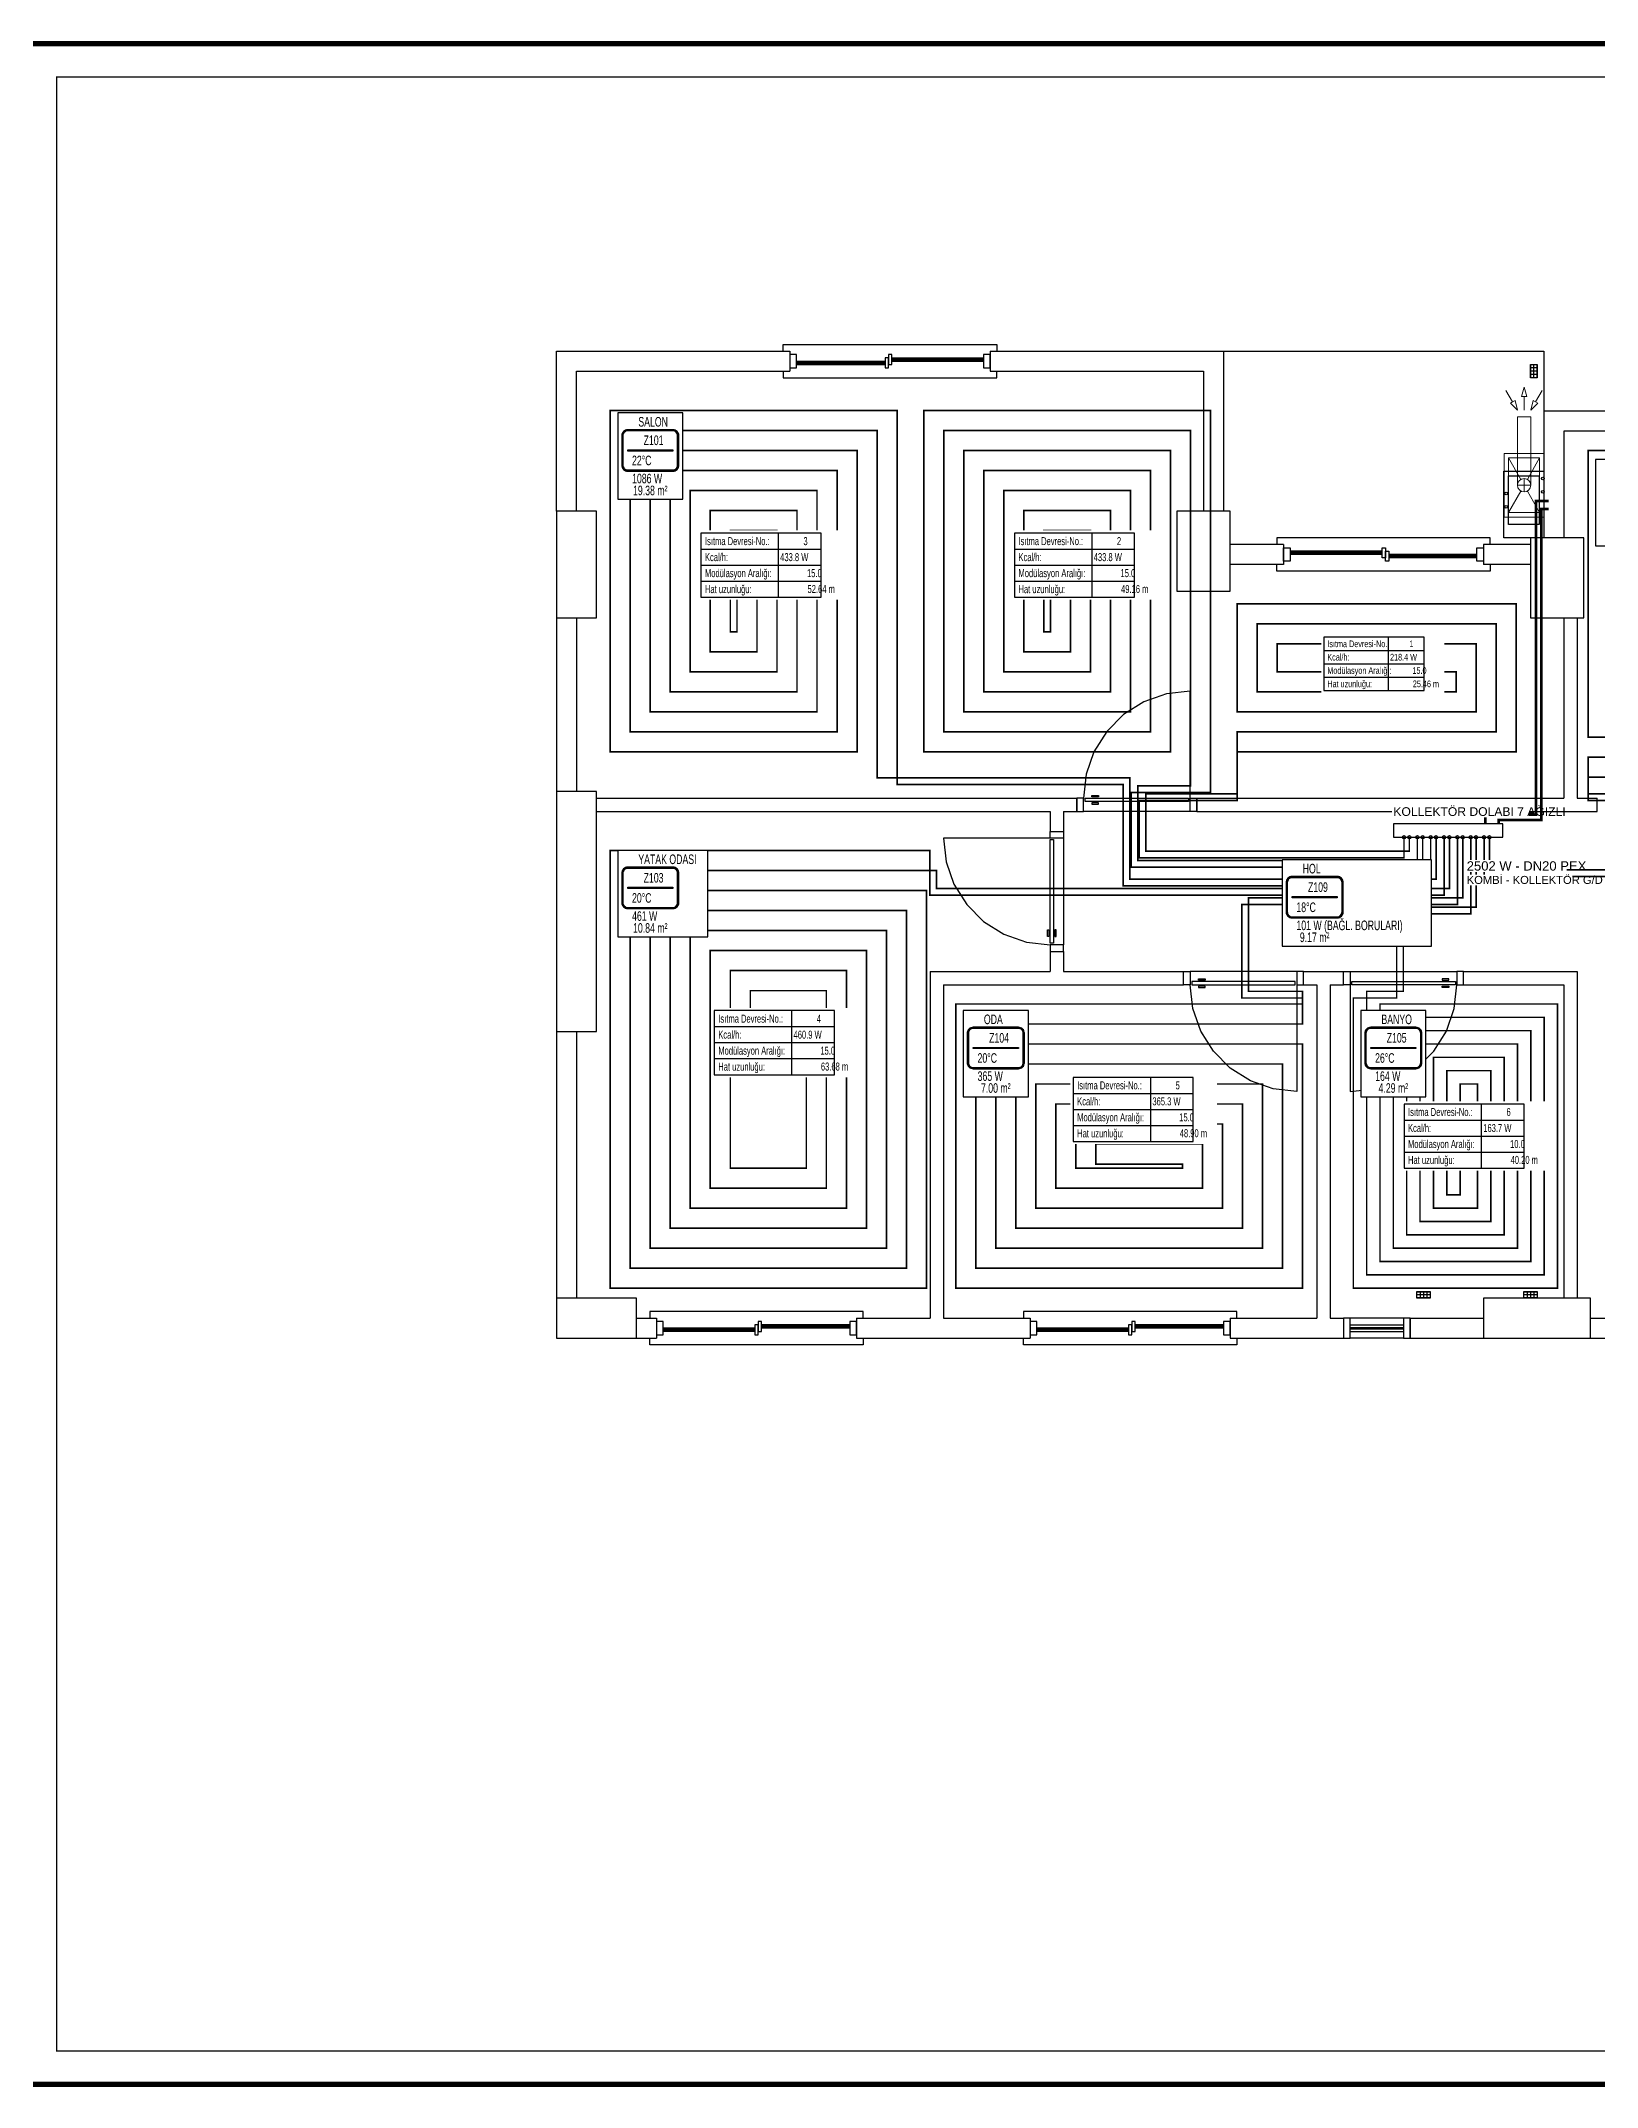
# Model space of a CAD drawing. Header units: centimetres. Extents: x -3952 to 22702, y 13298 to 16732.
# Drawn here: x 6813 to 7980, y 13328 to 14862 of the extents above; entities that cross this region are included whole.
import ezdxf
from ezdxf.enums import TextEntityAlignment as Align

# ---------------------------------------------------------------- set-up
doc = ezdxf.new("R2010")
doc.units = ezdxf.units.CM
doc.linetypes.add('ISITMA DONUS HATTI', pattern=[26, 20, -6])
for name, color, linetype in [('MD-YUK-BIRIMI', 7, 'Continuous'), ('MIMARI', 8, 'Continuous'), ('MIMARI-KOLON', 8, 'Continuous'), ('MTY-ISIKAYBIMAHAL', 2, 'Continuous'), ('MTY-ISITMA-DONUS-BORU', 30, 'ISITMA DONUS HATTI'), ('MTY-ISITMA-GIDIS-BORU', 10, 'Continuous'), ('MTY-KOLLETOR', 7, 'Continuous'), ('MTY-PAFTA', 7, 'Continuous'), ('MTY-PEX-BORU', 1, 'Continuous'), ('MTY-RADYATÖR', 7, 'Continuous'), ('MTY-TEFRIS', 15, 'Continuous'), ('STM-ISITMA-CAP', 41, 'Continuous')]:
    doc.layers.add(name, color=color, linetype=linetype)
doc.layers.add('ROTAS-PAFTA-SINIRI', color=8, linetype='Continuous', plot=False)
doc.styles.add('MTYCAPLT', font='arial.ttf', dxfattribs={"width": 0.65, "height": 1})
doc.styles.add('ROTAS', font='arial.ttf')

# ---------------------------------------------------------------- blocks, each defined once
blk = doc.blocks.new('ROTAS_PAFTA')
blk.add_lwpolyline([(0, 0), (1, 0), (1, 1), (0, 1)], close=True)
blk = doc.blocks.new('MTY-RADYATOR MAHAL')
at = {"layer": 'MTY-ISIKAYBIMAHAL', "color": 2}
for points in [[(-35.7, 18.4), (-35.7, -18.4, 0.414214), (-28.2, -25.9), (28.2, -25.9, 0.414214), (35.7, -18.4), (35.7, 18.4, 0.414214), (28.2, 25.9), (-28.2, 25.9, 0.414214)], [(-34.2, 18.4), (-34.2, -18.4, 0.414214), (-28.2, -24.4), (28.2, -24.4, 0.414214), (34.2, -18.4), (34.2, 18.4, 0.414214), (28.2, 24.4), (-28.2, 24.4, 0.414214)]]:
    blk.add_lwpolyline(points, format="xyb", close=True, dxfattribs=at)
at = {"layer": 'MTY-ISIKAYBIMAHAL', "color": 4}
for points in [[(-35.2, 18.4), (-35.2, -18.4, 0.414214), (-28.2, -25.4), (28.2, -25.4, 0.414214), (35.2, -18.4), (35.2, 18.4, 0.414214), (28.2, 25.4), (-28.2, 25.4, 0.414214)], [(-34.7, 18.4), (-34.7, -18.4, 0.414214), (-28.2, -24.9), (28.2, -24.9, 0.414214), (34.7, -18.4), (34.7, 18.4, 0.414214), (28.2, 24.9), (-28.2, 24.9, 0.414214)]]:
    blk.add_lwpolyline(points, format="xyb", close=True, dxfattribs=at)
at = {"layer": 'MTY-ISIKAYBIMAHAL', "color": 2}
blk.add_lwpolyline([(-28.2, 0.8), (28.2, 0.8), (28.2, -0.8), (-28.2, -0.8)], close=True, dxfattribs=at)
at = {"layer": 'MTY-ISIKAYBIMAHAL', "color": 1, "style": 'MTYCAPLT', "width": 0.65}
for tag, p in [('MAHAL_001', (-14.9, 29.8)), ('NO_001', (-8.3, 6.7))]:
    blk.add_attdef(tag, p, '', height=12, rotation=360, dxfattribs=at)
at = {"layer": 'MTY-ISIKAYBIMAHAL', "color": 4, "style": 'MTYCAPLT', "width": 0.65}
for tag, p in [('DERECE_001', (-22.8, -18.5)), ('ISIKAYBI_001', (-22.7, -41.1))]:
    blk.add_attdef(tag, p, '', height=12, rotation=360, dxfattribs=at)
blk.add_attdef('ALAN', text='', height=12, rotation=360, dxfattribs=at).set_placement((0, -50), align=Align.MIDDLE_CENTER)
blk = doc.blocks.new('MTY-ETIKET')
at = {"layer": 'MTY-RADYATÖR'}
for p, q in [((2.69, 0), (2.69, 8)), ((-7, 6), (8, 6)), ((-7, 4), (8, 4)), ((-7, 2), (8, 2))]:
    blk.add_line(p, q, dxfattribs=at)
blk.add_lwpolyline([(8, 0), (8, 8), (-7, 8), (-7, 0)], close=True, dxfattribs=at)
at = {"layer": 'MTY-RADYATÖR', "style": 'MTYCAPLT', "width": 0.65}
for s, p in [('Kcal/h:', (-6.5, 5)), ('Isıtma Devresi-No.:', (-6.5, 7)), ('Modülasyon Aralığı:', (-6.5, 3)), ('Hat uzunluğu:', (-6.5, 1))]:
    blk.add_text(s, height=1, rotation=360, dxfattribs=at).set_placement(p, align=Align.MIDDLE_LEFT)
at = {"layer": 'MTY-RADYATÖR', "color": 2, "style": 'MTYCAPLT', "width": 0.65}
for tag, p in [('BORU_001', (-7.07, 4.59)), ('YER_001', (2.9, 4.5))]:
    blk.add_attdef(tag, p, '', height=1, dxfattribs=at)
at = {"layer": 'MTY-RADYATÖR', "style": 'MTYCAPLT', "width": 0.65}
for tag, p in [('NO1_001', (5.8, 6.5)), ('AR_001', (6.25, 2.5)), ('UZ_001', (6.31, 0.51))]:
    blk.add_attdef(tag, p, '', height=1, rotation=360, dxfattribs=at)
blk = doc.blocks.new('KOMBI1')
at = {"layer": 'MTY-TEFRIS', "color": 1, "lineweight": 20, "ltscale": 40}
for p, q in [((19.5, 17.5), (3.4, 26.6)), ((23.9, 20), (23.9, 10)), ((44.4, 26.6), (28.2, 17.5)), ((19.5, 12.5), (3.4, 3.4)), ((18.9, 15), (28.9, 15)), ((44.4, 3.4), (28.2, 12.5))]:
    blk.add_line(p, q, dxfattribs=at)
at = {"layer": 'MTY-TEFRIS', "color": 7, "lineweight": 20, "ltscale": 40}
for p, q in [((23.9, 20), (75.3, 20)), ((75.3, 20), (75.3, 10)), ((85.4, 25.3), (80.3, 20)), ((87.4, 21.8), (80.3, 20)), ((86.4, 23.6), (85.4, 25.3)), ((95, 28.6), (86.4, 23.6)), ((86.4, 23.6), (87.4, 21.8)), ((90.3, 15), (90.3, 17)), ((90.3, 17), (97.3, 15)), ((23.9, 10), (75.3, 10)), ((80.3, 15), (90.3, 15)), ((87.4, 8.2), (80.3, 10)), ((85.4, 4.7), (80.3, 10)), ((86.4, 6.5), (85.4, 4.7)), ((86.4, 6.5), (87.4, 8.2)), ((95, 1.4), (86.4, 6.5)), ((90.3, 15), (90.3, 13)), ((90.3, 13), (97.3, 15))]:
    blk.add_line(p, q, dxfattribs=at)
blk.add_lwpolyline([(0, 0), (47.8, 0), (47.8, 30), (0, 30)], close=True, dxfattribs=at)
at = {"layer": 'MTY-TEFRIS', "color": 1, "lineweight": 20, "ltscale": 40}
blk.add_lwpolyline([(3.4, 3.4), (44.4, 3.4), (44.4, 26.6), (3.4, 26.6)], close=True, dxfattribs=at)
at = {"layer": 'MTY-TEFRIS', "color": 7, "lineweight": 20, "ltscale": 40}
blk.add_circle((23.9, 15), 5, dxfattribs=at)
at = {"layer": 'MTY-TEFRIS', "color": 3, "ltscale": 10}
blk.add_circle((18.9, 1), 1, dxfattribs=at)
at = {"layer": 'MTY-TEFRIS', "color": 1, "ltscale": 10}
blk.add_circle((28.9, 1), 1, dxfattribs=at)
at = {"layer": 'MD-YUK-BIRIMI', "color": 3, "style": 'MTYCAPLT', "width": 0.65}
for tag, p in [('SOCP_001', (17.6, -0.5)), ('SO_001', (18.2, 0.5))]:
    blk.add_attdef(tag, p, '', height=1, dxfattribs=at)
at = {"layer": 'MD-YUK-BIRIMI', "color": 1, "style": 'MTYCAPLT', "width": 0.65}
for tag, p in [('SCCP_001', (27.6, -0.5)), ('SC_001', (28.3, 0.5))]:
    blk.add_attdef(tag, p, '', height=1, dxfattribs=at)

msp = doc.modelspace()

# ---------------------------------------------------------------- linework, layer by layer
at = {"layer": 'MIMARI'}
for p, q in [((7199.7, 14509.4), (7199.7, 14629.4)), ((7199.7, 14629.4), (7374.7, 14629.4)), ((7374.7, 14629.4), (7374.7, 14614.4)), ((7379.7, 14621.9), (7446, 14621.9)), ((7379.7, 14620.9), (7446, 14620.9)), ((7379.7, 14620.4), (7446, 14620.4)), ((7379.7, 14619.4), (7446, 14619.4)), ((7451, 14624.4), (7519.7, 14624.4)), ((7451, 14623.4), (7519.7, 14623.4)), ((7451, 14622.9), (7519.7, 14622.9)), ((7451, 14621.9), (7519.7, 14621.9)), ((7524.7, 14629.4), (7699.7, 14629.4)), ((7524.7, 14629.4), (7524.7, 14614.4)), ((7699.7, 14629.4), (7699.7, 14509.4)), ((7932.2, 14609.4), (7932.2, 14619.4)), ((7934.5, 14619.4), (7934.5, 14609.4)), ((7214.7, 14614.4), (7374.7, 14614.4)), ((7214.7, 14509.4), (7214.7, 14614.4)), ((7524.7, 14614.4), (7684.7, 14614.4)), ((7684.7, 14614.4), (7684.7, 14509.4)), ((7934.5, 14616.9), (7930, 14616.9)), ((7934.5, 14614.4), (7930, 14614.4)), ((7934.5, 14611.9), (7930, 14611.9)), ((7939.7, 14584.4), (7939.7, 14489.4)), ((8054.7, 14584.4), (7939.7, 14584.4)), ((7954.7, 14569.4), (7954.7, 14489.4)), ((8054.7, 14569.4), (7954.7, 14569.4)), ((7744.7, 14484.4), (7704.7, 14484.4)), ((7744.7, 14484.4), (7744.7, 14469.4)), ((7929.7, 14484.4), (7894.7, 14484.4)), ((7894.7, 14484.4), (7894.7, 14469.4)), ((7744.7, 14469.4), (7704.7, 14469.4)), ((7818.5, 14479.4), (7749.7, 14479.4)), ((7818.5, 14478.4), (7749.7, 14478.4)), ((7818.5, 14477.9), (7749.7, 14477.9)), ((7818.5, 14476.9), (7749.7, 14476.9)), ((7889.7, 14476.9), (7823.5, 14476.9)), ((7889.7, 14475.9), (7823.5, 14475.9)), ((7889.7, 14475.4), (7823.5, 14475.4)), ((7889.7, 14474.4), (7823.5, 14474.4)), ((7929.7, 14469.4), (7894.7, 14469.4)), ((7199.7, 14429.4), (7199.7, 14299.4)), ((7214.7, 14429.4), (7214.7, 14299.4)), ((7954.7, 14429.4), (7954.7, 14294.4)), ((7964.7, 14429.4), (7964.7, 14294.4)), ((7674.7, 14294.4), (7674.7, 14374.4)), ((7229.7, 14294.4), (7589.7, 14294.4)), ((7229.7, 14284.4), (7569.7, 14284.4)), ((7569.7, 14284.4), (7569.7, 14269.4)), ((7579.7, 14284.4), (7579.7, 14269.4)), ((7579.7, 14284.4), (7589.7, 14284.4)), ((7589.7, 14284.4), (7589.7, 14294.4)), ((7674.7, 14284.4), (7594.7, 14284.4)), ((7679.7, 14284.4), (7679.7, 14294.4)), ((7679.7, 14294.4), (7954.7, 14294.4)), ((7679.7, 14284.4), (7979.7, 14284.4)), ((7964.7, 14294.4), (7979.7, 14294.4)), ((7979.7, 14284.4), (7979.7, 14294.4)), ((7569.7, 14269.4), (7579.7, 14269.4)), ((7569.7, 14264.4), (7489.7, 14264.4)), ((7579.7, 14264.4), (7579.7, 14184.4)), ((7569.7, 14179.4), (7579.7, 14179.4)), ((7569.7, 14179.4), (7569.7, 14164.4)), ((7579.7, 14179.4), (7579.7, 14164.4)), ((7479.7, 14164.4), (7569.7, 14164.4)), ((7479.7, 14164.4), (7479.7, 13904.4)), ((7579.7, 14164.4), (7669.7, 14164.4)), ((7669.7, 14154.4), (7669.7, 14164.4)), ((7754.7, 14164.4), (7674.7, 14164.4)), ((7759.7, 14154.4), (7759.7, 14164.4)), ((7759.7, 14164.4), (7789.7, 14164.4)), ((7789.7, 14154.4), (7789.7, 14164.4)), ((7794.7, 14164.4), (7874.7, 14164.4)), ((7879.7, 14154.4), (7879.7, 14164.4)), ((7879.7, 14164.4), (7964.7, 14164.4)), ((7964.7, 14164.4), (7964.7, 13919.4)), ((7489.7, 14154.4), (7669.7, 14154.4)), ((7489.7, 14154.4), (7489.7, 13904.4)), ((7754.7, 14154.4), (7754.7, 14074.4)), ((7759.7, 14154.4), (7769.7, 14154.4)), ((7769.7, 14154.4), (7769.7, 13904.4)), ((7779.7, 14154.4), (7779.7, 13904.4)), ((7779.7, 14154.4), (7789.7, 14154.4)), ((7794.7, 14154.4), (7794.7, 14074.4)), ((7879.7, 14154.4), (7954.7, 14154.4)), ((7954.7, 14154.4), (7954.7, 13919.4)), ((7199.7, 14119.4), (7199.7, 13919.4)), ((7214.7, 14119.4), (7214.7, 13919.4)), ((7844.7, 13924.2), (7854.7, 13924.2)), ((7854.7, 13921.9), (7844.7, 13921.9)), ((7847.2, 13924.2), (7847.2, 13919.7)), ((7849.7, 13924.2), (7849.7, 13919.7)), ((7852.2, 13924.2), (7852.2, 13919.7)), ((7924.7, 13924.2), (7934.7, 13924.2)), ((7934.7, 13921.9), (7924.7, 13921.9)), ((7927.2, 13924.2), (7927.2, 13919.7)), ((7929.7, 13924.2), (7929.7, 13919.7)), ((7932.2, 13924.2), (7932.2, 13919.7)), ((7259.7, 13904.4), (7274.7, 13904.4)), ((7274.7, 13904.4), (7274.7, 13889.4)), ((7419.7, 13899.4), (7353.5, 13899.4)), ((7419.7, 13898.4), (7353.5, 13898.4)), ((7424.7, 13904.4), (7424.7, 13889.4)), ((7424.7, 13904.4), (7479.7, 13904.4)), ((7489.7, 13904.4), (7554.7, 13904.4)), ((7554.7, 13904.4), (7554.7, 13889.4)), ((7699.7, 13899.4), (7633.5, 13899.4)), ((7699.7, 13898.4), (7633.5, 13898.4)), ((7704.7, 13904.4), (7704.7, 13889.4)), ((7704.7, 13904.4), (7769.7, 13904.4)), ((7779.7, 13904.4), (7789.7, 13904.4)), ((7789.7, 13904.4), (7789.7, 13889.4)), ((7834.7, 13904.4), (7794.7, 13904.4)), ((7794.7, 13899.4), (7834.7, 13899.4)), ((7839.7, 13904.4), (7839.7, 13889.4)), ((7839.7, 13904.4), (7894.7, 13904.4)), ((7974.7, 13904.4), (8084.7, 13904.4)), ((7259.7, 13889.4), (7274.7, 13889.4)), ((7348.5, 13896.9), (7279.7, 13896.9)), ((7348.5, 13895.9), (7279.7, 13895.9)), ((7348.5, 13895.4), (7279.7, 13895.4)), ((7348.5, 13894.4), (7279.7, 13894.4)), ((7419.7, 13897.9), (7353.5, 13897.9)), ((7419.7, 13896.9), (7353.5, 13896.9)), ((7424.7, 13889.4), (7554.7, 13889.4)), ((7628.5, 13896.9), (7559.7, 13896.9)), ((7628.5, 13895.9), (7559.7, 13895.9)), ((7628.5, 13895.4), (7559.7, 13895.4)), ((7628.5, 13894.4), (7559.7, 13894.4)), ((7699.7, 13897.9), (7633.5, 13897.9)), ((7699.7, 13896.9), (7633.5, 13896.9)), ((7704.7, 13889.4), (7789.7, 13889.4)), ((7794.7, 13897.4), (7834.7, 13897.4)), ((7794.7, 13896.4), (7834.7, 13896.4)), ((7794.7, 13894.4), (7834.7, 13894.4)), ((7834.7, 13889.4), (7794.7, 13889.4)), ((7839.7, 13889.4), (7894.7, 13889.4)), ((7974.7, 13889.4), (8269.7, 13889.4))]:
    msp.add_line(p, q, dxfattribs=at)
for points in [[(7369.7, 14629.4), (7369.7, 14634.4), (7529.7, 14634.4), (7529.7, 14629.4)], [(7374.7, 14626.9), (7374.7, 14616.9), (7379.7, 14616.9), (7379.7, 14626.9), (7374.7, 14626.9)], [(7446, 14624.4), (7446, 14616.9), (7448.5, 14616.9), (7448.5, 14624.4), (7446, 14624.4)], [(7448.5, 14626.9), (7448.5, 14619.4), (7451, 14619.4), (7451, 14626.9), (7448.5, 14626.9)], [(7519.7, 14626.9), (7519.7, 14616.9), (7524.7, 14616.9), (7524.7, 14626.9), (7519.7, 14626.9)], [(7699.7, 14629.4), (7939.7, 14629.4), (7939.7, 14584.4)], [(7934.7, 14609.4), (7929.7, 14609.4), (7929.7, 14619.4), (7934.7, 14619.4), (7934.7, 14609.4)], [(7930, 14609.4), (7930, 14619.4)], [(7369.7, 14614.4), (7369.7, 14609.4), (7529.7, 14609.4), (7529.7, 14614.4)], [(7909.7, 14539.4), (7939.7, 14539.4), (7939.7, 14489.4), (7909.7, 14489.4), (7909.7, 14539.4)], [(7913.2, 14535.9), (7936.2, 14535.9), (7936.2, 14499.4), (7913.2, 14499.4), (7913.2, 14535.9)], [(7899.7, 14484.4), (7899.7, 14489.4), (7739.7, 14489.4), (7739.7, 14484.4)], [(7749.7, 14481.9), (7749.7, 14471.9), (7744.7, 14471.9), (7744.7, 14481.9), (7749.7, 14481.9)], [(7821, 14481.9), (7821, 14474.4), (7818.5, 14474.4), (7818.5, 14481.9), (7821, 14481.9)], [(7894.7, 14481.9), (7894.7, 14471.9), (7889.7, 14471.9), (7889.7, 14481.9), (7894.7, 14481.9)], [(7899.7, 14469.4), (7899.7, 14464.4), (7739.7, 14464.4), (7739.7, 14469.4)], [(7823.5, 14479.4), (7823.5, 14471.9), (7821, 14471.9), (7821, 14479.4), (7823.5, 14479.4)], [(7674.7, 14374.4), (7656.9, 14372.4), (7640, 14366.5), (7624.8, 14357), (7612.2, 14344.3), (7602.6, 14329.1), (7596.7, 14312.2), (7594.7, 14294.4)], [(7199.7, 14299.4), (7199.7, 14119.4), (7229.7, 14119.4), (7229.7, 14299.4), (7199.7, 14299.4)], [(7589.7, 14294.4), (7589.7, 14284.4), (7594.7, 14284.4), (7594.7, 14294.4), (7589.7, 14294.4)], [(7673.5, 14291.9), (7596, 14291.9), (7596, 14294.4), (7673.5, 14294.4), (7673.5, 14291.9)], [(7606, 14296.4), (7606, 14295.4), (7601, 14295.4), (7601, 14296.4), (7606, 14296.4)], [(7606, 14289.9), (7606, 14290.9), (7601, 14290.9), (7601, 14289.9), (7606, 14289.9)], [(7679.7, 14294.4), (7679.7, 14284.4), (7674.7, 14284.4), (7674.7, 14294.4), (7679.7, 14294.4)], [(7569.7, 14269.4), (7579.7, 14269.4), (7579.7, 14264.4), (7569.7, 14264.4), (7569.7, 14269.4)], [(7489.7, 14264.4), (7491.7, 14246.6), (7497.6, 14229.7), (7507.2, 14214.6), (7519.8, 14201.9), (7535, 14192.4), (7551.9, 14186.4), (7569.7, 14184.4)], [(7572.2, 14263.2), (7572.2, 14185.7), (7569.7, 14185.7), (7569.7, 14263.2), (7572.2, 14263.2)], [(7567.7, 14195.7), (7568.7, 14195.7), (7568.7, 14190.7), (7567.7, 14190.7), (7567.7, 14195.7)], [(7574.2, 14195.7), (7573.2, 14195.7), (7573.2, 14190.7), (7574.2, 14190.7), (7574.2, 14195.7)], [(7569.7, 14179.4), (7579.7, 14179.4), (7579.7, 14184.4), (7569.7, 14184.4), (7569.7, 14179.4)], [(7669.7, 14154.4), (7669.7, 14164.4), (7674.7, 14164.4), (7674.7, 14154.4), (7669.7, 14154.4)], [(7686, 14158.9), (7686, 14157.9), (7681, 14157.9), (7681, 14158.9), (7686, 14158.9)], [(7759.7, 14154.4), (7759.7, 14164.4), (7754.7, 14164.4), (7754.7, 14154.4), (7759.7, 14154.4)], [(7789.7, 14154.4), (7789.7, 14164.4), (7794.7, 14164.4), (7794.7, 14154.4), (7789.7, 14154.4)], [(7863.5, 14158.9), (7863.5, 14157.9), (7868.5, 14157.9), (7868.5, 14158.9), (7863.5, 14158.9)], [(7879.7, 14154.4), (7879.7, 14164.4), (7874.7, 14164.4), (7874.7, 14154.4), (7879.7, 14154.4)], [(7754.7, 14074.4), (7736.9, 14076.4), (7720, 14082.4), (7704.8, 14091.9), (7692.2, 14104.6), (7682.6, 14119.7), (7676.7, 14136.6), (7674.7, 14154.4)], [(7753.5, 14156.9), (7676, 14156.9), (7676, 14154.4), (7753.5, 14154.4), (7753.5, 14156.9)], [(7686, 14152.4), (7686, 14153.4), (7681, 14153.4), (7681, 14152.4), (7686, 14152.4)], [(7794.7, 14074.4), (7812.5, 14076.4), (7829.4, 14082.4), (7844.6, 14091.9), (7857.3, 14104.6), (7866.8, 14119.7), (7872.7, 14136.6), (7874.7, 14154.4)], [(7796, 14156.9), (7873.5, 14156.9), (7873.5, 14154.4), (7796, 14154.4), (7796, 14156.9)], [(7863.5, 14152.4), (7863.5, 14153.4), (7868.5, 14153.4), (7868.5, 14152.4), (7863.5, 14152.4)], [(7854.7, 13924.4), (7854.7, 13919.4), (7844.7, 13919.4), (7844.7, 13924.4), (7854.7, 13924.4)], [(7854.7, 13919.7), (7844.7, 13919.7)], [(7934.7, 13924.4), (7934.7, 13919.4), (7924.7, 13919.4), (7924.7, 13924.4), (7934.7, 13924.4)], [(7934.7, 13919.7), (7924.7, 13919.7)], [(7429.7, 13904.4), (7429.7, 13909.4), (7269.7, 13909.4), (7269.7, 13904.4)], [(7279.7, 13891.9), (7279.7, 13901.9), (7274.7, 13901.9), (7274.7, 13891.9), (7279.7, 13891.9)], [(7351, 13891.9), (7351, 13899.4), (7348.5, 13899.4), (7348.5, 13891.9), (7351, 13891.9)], [(7353.5, 13894.4), (7353.5, 13901.9), (7351, 13901.9), (7351, 13894.4), (7353.5, 13894.4)], [(7424.7, 13891.9), (7424.7, 13901.9), (7419.7, 13901.9), (7419.7, 13891.9), (7424.7, 13891.9)], [(7709.7, 13904.4), (7709.7, 13909.4), (7549.7, 13909.4), (7549.7, 13904.4)], [(7559.7, 13891.9), (7559.7, 13901.9), (7554.7, 13901.9), (7554.7, 13891.9), (7559.7, 13891.9)], [(7631, 13891.9), (7631, 13899.4), (7628.5, 13899.4), (7628.5, 13891.9), (7631, 13891.9)], [(7633.5, 13894.4), (7633.5, 13901.9), (7631, 13901.9), (7631, 13894.4), (7633.5, 13894.4)], [(7704.7, 13891.9), (7704.7, 13901.9), (7699.7, 13901.9), (7699.7, 13891.9), (7704.7, 13891.9)], [(7789.7, 13904.4), (7789.7, 13889.4), (7794.7, 13889.4), (7794.7, 13904.4), (7789.7, 13904.4)], [(7834.7, 13904.4), (7834.7, 13889.4), (7839.7, 13889.4), (7839.7, 13904.4), (7834.7, 13904.4)], [(7429.7, 13889.4), (7429.7, 13884.4), (7269.7, 13884.4), (7269.7, 13889.4)], [(7709.7, 13889.4), (7709.7, 13884.4), (7549.7, 13884.4), (7549.7, 13889.4)]]:
    msp.add_lwpolyline(points, dxfattribs=at)
for centre in [(7911.5, 14522.7), (7911.5, 14512.7)]:
    msp.add_circle(centre, 1, dxfattribs=at)
at = {"layer": 'MIMARI-KOLON'}
for points in [[(7199.7, 14509.4), (7199.7, 14429.4), (7229.7, 14429.4), (7229.7, 14509.4), (7199.7, 14509.4)], [(7664.7, 14509.4), (7664.7, 14449.4), (7704.7, 14449.4), (7704.7, 14509.4), (7664.7, 14509.4)], [(7929.7, 14489.4), (7929.7, 14429.4), (7969.7, 14429.4), (7969.7, 14489.4), (7929.7, 14489.4)], [(7199.7, 13919.4), (7199.7, 13889.4), (7259.7, 13889.4), (7259.7, 13919.4), (7199.7, 13919.4)], [(7894.7, 13919.4), (7894.7, 13889.4), (7974.7, 13889.4), (7974.7, 13919.4), (7894.7, 13919.4)]]:
    msp.add_lwpolyline(points, dxfattribs=at)
at = {"layer": 'MTY-ISITMA-DONUS-BORU', "const_width": 2}
msp.add_lwpolyline([(7943.5, 14517), (7934, 14517), (7934, 14282), (7896, 14282), (7896, 14275)], dxfattribs=at)
at = {"layer": 'MTY-ISITMA-GIDIS-BORU', "const_width": 2}
msp.add_lwpolyline([(7943.5, 14511), (7938, 14511), (7938, 14278), (7906, 14278), (7906, 14275)], dxfattribs=at)
at = {"layer": 'MTY-KOLLETOR'}
msp.add_lwpolyline([(7827, 14265), (7909, 14265), (7909, 14275), (7827, 14275)], close=True, dxfattribs=at)
for centre in [(7835, 14265), (7839, 14265), (7845, 14265), (7849, 14265), (7855, 14265), (7859, 14265), (7865, 14265), (7869, 14265), (7875, 14265), (7879, 14265), (7885, 14265), (7889, 14265), (7895, 14265), (7899, 14265)]:
    msp.add_circle(centre, 1.2, dxfattribs=at)
at = {"layer": 'MTY-PAFTA'}
for points, const_width in [([(6800, 13330), (10200, 13330), (10200, 14860), (6800, 14860)], 4), ([(6825, 13355), (10175, 13355), (10175, 14835), (6825, 14835)], 1)]:
    msp.add_lwpolyline(points, close=True, dxfattribs=dict(at, const_width=const_width))
at = {"layer": 'MTY-PEX-BORU', "const_width": 1.2}
for points in [[(7855, 14265), (7855, 14228.5), (7624.5, 14228.5), (7624.5, 14304.5), (7455, 14304.5), (7455, 14329), (7455, 14585), (7240, 14585), (7240, 14329), (7425, 14329), (7425, 14555), (7270, 14555), (7270, 14359), (7395, 14359), (7395, 14525), (7300, 14525), (7300, 14389), (7365, 14389), (7365, 14495), (7330, 14495), (7330, 14419), (7335, 14419), (7335, 14480), (7350, 14480), (7350, 14404), (7315, 14404), (7315, 14510), (7380, 14510), (7380, 14374), (7285, 14374), (7285, 14540), (7410, 14540), (7410, 14344), (7255, 14344), (7255, 14570), (7440, 14570), (7440, 14329), (7440, 14309.5), (7629.5, 14309.5), (7629.5, 14233.5), (7859, 14233.5), (7859, 14265)], [(7845, 14265), (7845, 14242.5), (7630.5, 14242.5), (7630.5, 14298.5), (7690, 14298.5), (7690, 14329), (7690, 14585), (7475, 14585), (7475, 14329), (7660, 14329), (7660, 14555), (7505, 14555), (7505, 14359), (7630, 14359), (7630, 14525), (7535, 14525), (7535, 14389), (7600, 14389), (7600, 14495), (7565, 14495), (7565, 14419), (7570, 14419), (7570, 14480), (7585, 14480), (7585, 14404), (7550, 14404), (7550, 14510), (7615, 14510), (7615, 14374), (7520, 14374), (7520, 14540), (7645, 14540), (7645, 14344), (7490, 14344), (7490, 14570), (7675, 14570), (7675, 14329), (7675, 14303.5), (7635.5, 14303.5), (7635.5, 14247.5), (7849, 14247.5), (7849, 14265)], [(8283, 14555), (7973, 14555), (7973, 14340), (8253, 14340)], [(7835, 14265), (7835, 14249.5), (7636.5, 14249.5), (7636.5, 14292.5), (7710, 14292.5), (7710, 14329), (7919, 14329), (7919, 14440), (7710, 14440), (7710, 14359), (7889, 14359), (7889, 14410), (7740, 14410), (7740, 14389), (7874, 14389), (7874, 14374), (7725, 14374), (7725, 14425), (7904, 14425), (7904, 14344), (7710, 14344), (7710, 14297.5), (7641.5, 14297.5), (7641.5, 14254.5), (7839, 14254.5), (7839, 14265)], [(8268, 14325), (7973, 14325), (7973, 14297.5), (8024.5, 14297.5)], [(8019.5, 14292.5), (7973, 14292.5), (7973, 14310), (8283, 14310)], [(7865, 14265), (7865, 14221.5), (7487, 14221.5), (7479.5, 14221.5), (7479.5, 14255), (7477, 14255), (7240, 14255), (7240, 13927), (7477, 13927), (7477, 14225), (7270, 14225), (7270, 13957), (7447, 13957), (7447, 14195), (7300, 14195), (7300, 13987), (7417, 13987), (7417, 14165), (7330, 14165), (7330, 14017), (7387, 14017), (7387, 14135), (7345, 14135), (7345, 14150), (7402, 14150), (7402, 14002), (7315, 14002), (7315, 14180), (7432, 14180), (7432, 13972), (7285, 13972), (7285, 14210), (7462, 14210), (7462, 13942), (7255, 13942), (7255, 14240), (7477, 14240), (7484.5, 14240), (7484.5, 14226.5), (7487, 14226.5), (7869, 14226.5), (7869, 14265)], [(7875, 14265), (7875, 14214.5), (7713.5, 14214.5), (7713.5, 14144.5), (7759, 14144.5), (7759, 14140), (7499, 14140), (7499, 13927), (7759, 13927), (7759, 14110), (7529, 14110), (7529, 13957), (7729, 13957), (7729, 14080), (7559, 14080), (7559, 13987), (7699, 13987), (7699, 14050), (7589, 14050), (7589, 14017), (7669, 14017), (7669, 14020), (7604, 14020), (7604, 14035), (7684, 14035), (7684, 14002), (7574, 14002), (7574, 14065), (7714, 14065), (7714, 13972), (7544, 13972), (7544, 14095), (7744, 14095), (7744, 13942), (7514, 13942), (7514, 14125), (7759, 14125), (7759, 14149.5), (7718.5, 14149.5), (7718.5, 14219.5), (7879, 14219.5), (7879, 14265)], [(7885, 14265), (7885, 14207.5), (7829.5, 14207.5), (7829.5, 14144.5), (7797, 14144.5), (7797, 14140), (7797, 13927), (7950, 13927), (7950, 14140), (7817, 14140), (7817, 13947), (7930, 13947), (7930, 14120), (7837, 14120), (7837, 13967), (7910, 13967), (7910, 14100), (7857, 14100), (7857, 13987), (7890, 13987), (7890, 14080), (7877, 14080), (7877, 13997), (7867, 13997), (7867, 14090), (7900, 14090), (7900, 13977), (7847, 13977), (7847, 14110), (7920, 14110), (7920, 13957), (7827, 13957), (7827, 14130), (7940, 14130), (7940, 13937), (7807, 13937), (7807, 14140), (7807, 14149.5), (7834.5, 14149.5), (7834.5, 14212.5), (7889, 14212.5), (7889, 14265)], [(7895, 14265), (7895, 14235.5), (8019.5, 14235.5)], [(8024.5, 14240.5), (7899, 14240.5), (7899, 14265)]]:
    msp.add_lwpolyline(points, dxfattribs=at)

# ---------------------------------------------------------------- block references
at = {"layer": 'MTY-TEFRIS', "rotation": 90}
msp.add_blockref('KOMBI1', (7940, 14505), dxfattribs=at)
at = {"layer": 'ROTAS-PAFTA-SINIRI', "xscale": 3400, "yscale": 1530}
msp.add_blockref('ROTAS_PAFTA', (6800, 13330), dxfattribs=at)

# ---------------------------------------------------------------- next in the draw order: wipeouts: each hides what was drawn before it
for points in [[(7245.6, 14518.4), (7294.4, 14518.4), (7294.4, 14583.1), (7245.6, 14583.1)], [(7978.6, 14483.4), (8027.4, 14483.4), (8027.4, 14548.1), (7978.6, 14548.1)], [(7306, 14443), (7415.9, 14443), (7415.9, 14495), (7306, 14495)], [(7541, 14443), (7650.9, 14443), (7650.9, 14495), (7541, 14495)], [(7773, 14373), (7865.3, 14373), (7865.3, 14417), (7773, 14417)], [(7928.8, 14280), (7826, 14280), (7826, 14288.5), (7928.8, 14288.5)], [(7245.6, 14190.4), (7313.2, 14190.4), (7313.2, 14255.1), (7245.6, 14255.1)], [(7743.6, 14183.4), (7855.6, 14183.4), (7855.6, 14248.1), (7743.6, 14248.1)], [(7956.8, 14239), (7881, 14239), (7881, 14248), (7956.8, 14248)], [(7316, 14085), (7425.9, 14085), (7425.9, 14137), (7316, 14137)], [(7504.6, 14070.4), (7553.4, 14070.4), (7553.4, 14135.1), (7504.6, 14135.1)], [(7802.6, 14070.4), (7851.4, 14070.4), (7851.4, 14135.1), (7802.6, 14135.1)], [(7585, 14035), (7694.9, 14035), (7694.9, 14087), (7585, 14087)]]:
    msp.add_wipeout(points)

# ---------------------------------------------------------------- next in the draw order: linework, layer by layer
at = {"layer": 'MTY-ISIKAYBIMAHAL'}
for points in [[(7245.6, 14518.4), (7294.4, 14518.4), (7294.4, 14583.1), (7245.6, 14583.1)], [(7978.6, 14483.4), (8027.4, 14483.4), (8027.4, 14548.1), (7978.6, 14548.1)], [(7245.6, 14190.4), (7313.2, 14190.4), (7313.2, 14255.1), (7245.6, 14255.1)], [(7743.6, 14183.4), (7855.6, 14183.4), (7855.6, 14248.1), (7743.6, 14248.1)], [(7504.6, 14070.4), (7553.4, 14070.4), (7553.4, 14135.1), (7504.6, 14135.1)], [(7802.6, 14070.4), (7851.4, 14070.4), (7851.4, 14135.1), (7802.6, 14135.1)]]:
    msp.add_lwpolyline(points, close=True, dxfattribs=at)

# ---------------------------------------------------------------- next in the draw order: block references
at = {"layer": 'MTY-TEFRIS', "xscale": 0.6, "yscale": 0.6}
for p, values in [((7270, 14555), {'DERECE_001': '22°C', 'MAHAL_001': 'SALON', 'ISIKAYBI_001': '1086 W', 'NO_001': 'Z101', 'ALAN': '19.38 m²'}), ((7270, 14227), {'DERECE_001': '20°C', 'MAHAL_001': 'YATAK ODASI', 'ISIKAYBI_001': '461 W', 'NO_001': 'Z103', 'ALAN': '10.84 m²'}), ((7768, 14220), {'DERECE_001': '18°C', 'MAHAL_001': 'HOL', 'ISIKAYBI_001': '101 W (BAĞL. BORULARI)', 'NO_001': 'Z109', 'ALAN': '9.17 m²'}), ((7529, 14107), {'DERECE_001': '20°C', 'MAHAL_001': 'ODA', 'ISIKAYBI_001': '365 W', 'NO_001': 'Z104', 'ALAN': '7.00 m²'})]:
    msp.add_blockref('MTY-RADYATOR MAHAL', p, dxfattribs=at).add_auto_attribs(values)
at = {"layer": 'MTY-TEFRIS'}
ref = msp.add_blockref('MTY-ETIKET', (7350, 14445), dxfattribs=dict(at, xscale=6, yscale=6))
ref.add_attrib('UZ_001', '52.64 m', (7387.9, 14448.1), dxfattribs={"layer": 'MTY-RADYATÖR', "height": 6, "rotation": 360, "style": 'MTYCAPLT', "width": 0.65})
ref.add_attrib('AR_001', '15.0', (7387.5, 14460), dxfattribs={"layer": 'MTY-RADYATÖR', "height": 6, "rotation": 360, "style": 'MTYCAPLT', "width": 0.65})
ref.add_attrib('NO1_001', '3', (7384.8, 14484), dxfattribs={"layer": 'MTY-RADYATÖR', "height": 6, "rotation": 360, "style": 'MTYCAPLT', "width": 0.65})
ref.add_attrib('YER_001', '433.8 W', (7367.4, 14472), dxfattribs={"layer": 'MTY-RADYATÖR', "color": 2, "height": 6, "style": 'MTYCAPLT', "width": 0.65})
ref = msp.add_blockref('MTY-ETIKET', (7585, 14445), dxfattribs=dict(at, xscale=6, yscale=6))
ref.add_attrib('UZ_001', '49.16 m', (7622.9, 14448.1), dxfattribs={"layer": 'MTY-RADYATÖR', "height": 6, "rotation": 360, "style": 'MTYCAPLT', "width": 0.65})
ref.add_attrib('AR_001', '15.0', (7622.5, 14460), dxfattribs={"layer": 'MTY-RADYATÖR', "height": 6, "rotation": 360, "style": 'MTYCAPLT', "width": 0.65})
ref.add_attrib('NO1_001', '2', (7619.8, 14484), dxfattribs={"layer": 'MTY-RADYATÖR', "height": 6, "rotation": 360, "style": 'MTYCAPLT', "width": 0.65})
ref.add_attrib('YER_001', '433.8 W', (7602.4, 14472), dxfattribs={"layer": 'MTY-RADYATÖR', "color": 2, "height": 6, "style": 'MTYCAPLT', "width": 0.65})
ref = msp.add_blockref('MTY-ETIKET', (7810, 14375), dxfattribs=dict(at, xscale=5, yscale=5))
ref.add_attrib('UZ_001', '25.46 m', (7841.6, 14377.5), dxfattribs={"layer": 'MTY-RADYATÖR', "height": 5, "rotation": 360, "style": 'MTYCAPLT', "width": 0.65})
ref.add_attrib('AR_001', '15.0', (7841.3, 14387.5), dxfattribs={"layer": 'MTY-RADYATÖR', "height": 5, "rotation": 360, "style": 'MTYCAPLT', "width": 0.65})
ref.add_attrib('NO1_001', '1', (7839, 14407.5), dxfattribs={"layer": 'MTY-RADYATÖR', "height": 5, "rotation": 360, "style": 'MTYCAPLT', "width": 0.65})
ref.add_attrib('YER_001', '218.4 W', (7824.5, 14397.5), dxfattribs={"layer": 'MTY-RADYATÖR', "color": 2, "height": 5, "style": 'MTYCAPLT', "width": 0.65})
ref = msp.add_blockref('MTY-ETIKET', (7360, 14087), dxfattribs=dict(at, xscale=6, yscale=6))
ref.add_attrib('UZ_001', '63.68 m', (7397.9, 14090.1), dxfattribs={"layer": 'MTY-RADYATÖR', "height": 6, "rotation": 360, "style": 'MTYCAPLT', "width": 0.65})
ref.add_attrib('AR_001', '15.0', (7397.5, 14102), dxfattribs={"layer": 'MTY-RADYATÖR', "height": 6, "rotation": 360, "style": 'MTYCAPLT', "width": 0.65})
ref.add_attrib('NO1_001', '4', (7394.8, 14126), dxfattribs={"layer": 'MTY-RADYATÖR', "height": 6, "rotation": 360, "style": 'MTYCAPLT', "width": 0.65})
ref.add_attrib('YER_001', '460.9 W', (7377.4, 14114), dxfattribs={"layer": 'MTY-RADYATÖR', "color": 2, "height": 6, "style": 'MTYCAPLT', "width": 0.65})
ref = msp.add_blockref('MTY-ETIKET', (7629, 14037), dxfattribs=dict(at, xscale=6, yscale=6))
ref.add_attrib('UZ_001', '48.90 m', (7666.9, 14040.1), dxfattribs={"layer": 'MTY-RADYATÖR', "height": 6, "rotation": 360, "style": 'MTYCAPLT', "width": 0.65})
ref.add_attrib('AR_001', '15.0', (7666.5, 14052), dxfattribs={"layer": 'MTY-RADYATÖR', "height": 6, "rotation": 360, "style": 'MTYCAPLT', "width": 0.65})
ref.add_attrib('NO1_001', '5', (7663.8, 14076), dxfattribs={"layer": 'MTY-RADYATÖR', "height": 6, "rotation": 360, "style": 'MTYCAPLT', "width": 0.65})
ref.add_attrib('YER_001', '365.3 W', (7646.4, 14064), dxfattribs={"layer": 'MTY-RADYATÖR', "color": 2, "height": 6, "style": 'MTYCAPLT', "width": 0.65})

# ---------------------------------------------------------------- next in the draw order: texts
at = {"layer": 'MTY-KOLLETOR', "style": 'ROTAS'}
msp.add_text('KOLLEKTÖR DOLABI 7 AĞIZLI', height=6.5, dxfattribs=at).set_placement((7827, 14281))

# ---------------------------------------------------------------- next in the draw order: wipeouts: each hides what was drawn before it
msp.add_wipeout([(7961.1, 14229), (7881, 14229), (7881, 14237), (7961.1, 14237)])

# ---------------------------------------------------------------- next in the draw order: texts
at = {"layer": 'STM-ISITMA-CAP', "style": 'ROTAS'}
for s, height, p in [('2502 W - DN20 PEX', 7, (7882, 14240)), ('KOMBİ - KOLLEKTÖR G/D', 6, (7882, 14230))]:
    msp.add_text(s, height=height, dxfattribs=at).set_placement(p)

# ---------------------------------------------------------------- next in the draw order: wipeouts: each hides what was drawn before it
msp.add_wipeout([(7833, 14015), (7942.9, 14015), (7942.9, 14067), (7833, 14067)])

# ---------------------------------------------------------------- next in the draw order: block references
at = {"layer": 'MTY-TEFRIS', "xscale": 0.6, "yscale": 0.6}
msp.add_blockref('MTY-RADYATOR MAHAL', (7827, 14107), dxfattribs=at).add_auto_attribs({'DERECE_001': '26°C', 'MAHAL_001': 'BANYO', 'ISIKAYBI_001': '164 W', 'NO_001': 'Z105', 'ALAN': '4.29 m²'})
at = {"layer": 'MTY-TEFRIS'}
ref = msp.add_blockref('MTY-ETIKET', (7877, 14017), dxfattribs=dict(at, xscale=6, yscale=6))
ref.add_attrib('UZ_001', '40.20 m', (7914.9, 14020.1), dxfattribs={"layer": 'MTY-RADYATÖR', "height": 6, "rotation": 360, "style": 'MTYCAPLT', "width": 0.65})
ref.add_attrib('AR_001', '10.0', (7914.5, 14032), dxfattribs={"layer": 'MTY-RADYATÖR', "height": 6, "rotation": 360, "style": 'MTYCAPLT', "width": 0.65})
ref.add_attrib('NO1_001', '6', (7911.8, 14056), dxfattribs={"layer": 'MTY-RADYATÖR', "height": 6, "rotation": 360, "style": 'MTYCAPLT', "width": 0.65})
ref.add_attrib('YER_001', '163.7 W', (7894.4, 14044), dxfattribs={"layer": 'MTY-RADYATÖR', "color": 2, "height": 6, "style": 'MTYCAPLT', "width": 0.65})

doc.saveas('drawing.dxf')
